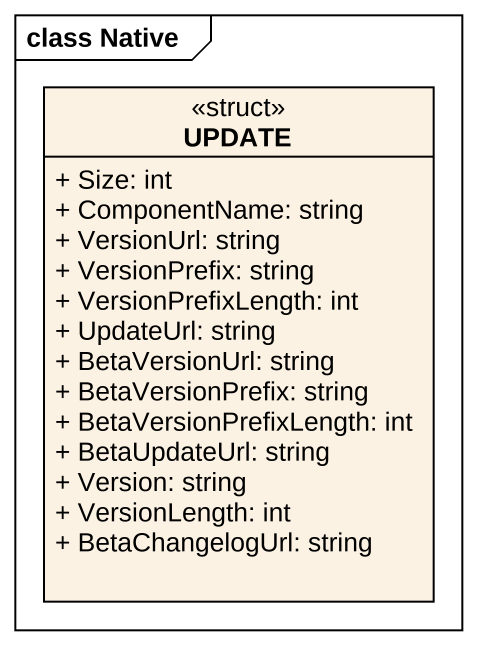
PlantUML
@startuml
mainframe class Native
hide circle
hide empty members
skinparam classAttributeIconSize 0
class UPDATE <<struct>> {
  + Size: int
  + ComponentName: string
  + VersionUrl: string
  + VersionPrefix: string
  + VersionPrefixLength: int
  + UpdateUrl: string
  + BetaVersionUrl: string
  + BetaVersionPrefix: string
  + BetaVersionPrefixLength: int
  + BetaUpdateUrl: string
  + Version: string
  + VersionLength: int
  + BetaChangelogUrl: string
}
@enduml
